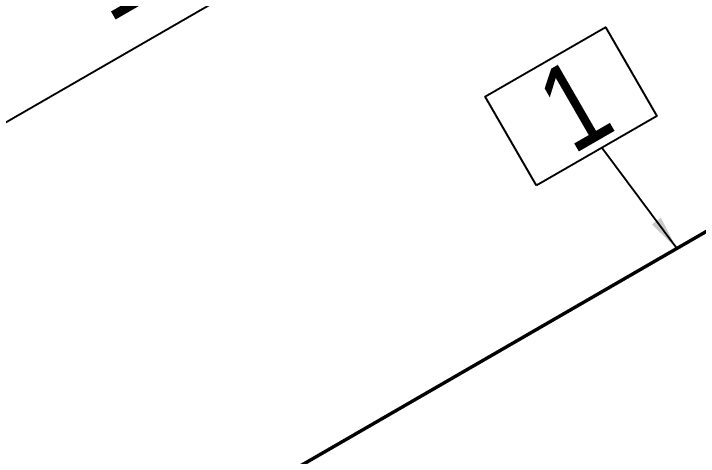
# Model space of a CAD drawing. Header units: millimetres. Extents: x 0 to 594, y 0 to 420.
# Drawn here: x 175.73 to 195.72, y 175.78 to 188.71 of the extents above; entities that cross this region are included whole.
import ezdxf
from ezdxf import colors
from ezdxf.entities.mleader import LeaderData, LeaderLine
from ezdxf.enums import TextEntityAlignment as Align
from ezdxf.math import Vec2, Vec3

# ---------------------------------------------------------------- set-up
doc = ezdxf.new("R2010")
doc.units = ezdxf.units.MM
doc.header["$LTSCALE"] = 0.25
doc.layers.add('주석', color=7, linetype='Continuous')
doc.layers.add('치수', color=1, linetype='Continuous')
doc.layers.add('파이프 작은 보어', color=30, linetype='Continuous', lineweight=50)
doc.styles.add('AdskIsoAnnotation', font='arial.ttf', dxfattribs={"width": 0.8, "height": 1})
doc.styles.add('AdskIsoMetric', font='arial.ttf', dxfattribs={"width": 0.8, "height": 2.5})
doc.styles.add('AdskIsoMetric-30', font='arial.ttf', dxfattribs={"width": 0.8, "height": 2.5})
doc.styles.get("Standard").update_dxf_attribs({"font": 'arial.ttf'})
doc.dimstyles.new('AdskIsoMetric', dxfattribs={"dimtxt": 2.5, "dimasz": 2.5, "dimexe": 1, "dimexo": 2, "dimgap": 0.8, "dimtad": 1, "dimdec": 0, "dimrnd": 1, "dimzin": 0, "dimdsep": 46, "dimtxsty": 'AdskIsoMetric', "dimcen": 0, "dimclrt": 7, "dimadec": 0, "dimazin": 0, "dimtfac": 1, "dimtdec": 0, "dimtmove": 1, "dimatfit": 3, "dimfxl": 0, "dimfrac": 2, "dimtolj": 1, "dimtzin": 0, "dimarcsym": 0})

# ---------------------------------------------------------------- blocks, each defined once
blk = doc.blocks.new('*D85')
at = {"layer": 'Defpoints', "color": 0}
for p in [(204.426546744119, 202.2379925491019), (217.4169278016717, 194.7379925504636), (175.5788973775373, 170.5827944071495)]:
    blk.add_point(p, dxfattribs=at)
at = {"layer": '치수', "color": 0, "lineweight": -2}
for p, q in [((164.7535798290966, 179.3327944063923), (202.2614832350069, 200.9879925484973)), ((173.5788973776176, 171.7374949452028), (161.5885163200247, 178.6601446748144))]:
    blk.add_line(p, q, dxfattribs=at)
at = {"layer": '치수', "color": 0}
for points in [[(202.0531499015728, 201.3488364666827), (202.469816568441, 200.627148630312), (204.426546744119, 202.2379925491019)], [(164.5452464956625, 179.6936383245776), (164.9619131625307, 178.9719504882069), (162.5885163199845, 178.0827944057877)]]:
    blk.add_solid(points, dxfattribs=at)
at = {"layer": '치수', "color": 7, "insert": (181.2625485262945, 191.4565350198311), "char_height": 2.5, "attachment_point": 5, "rotation": 30.000000015998513, "style": 'AdskIsoMetric-30'}
blk.add_mtext('\\A1;12221', dxfattribs=at)
blk = doc.blocks.new('AnnoRect')
at = {"color": 0, "linetype": 'ByBlock', "lineweight": -2}
blk.add_wipeout([(-0.8095147142857141, -0.5999939999999999), (-0.8095147142857141, 0.5999939999999997), (0.8095147142857136, 0.5999939999999997), (0.8095147142857136, -0.5999939999999997)], dxfattribs=at)
blk.add_lwpolyline([(-0.8095147142857141, -0.5999939999999999), (-0.8095147142857141, 0.5999940000000001), (0.8095147142857141, 0.5999940000000004), (0.8095147142857141, -0.5999939999999997)], close=True, dxfattribs=at)
at = {"color": 0, "linetype": 'ByBlock', "lineweight": -2, "style": 'AdskIsoAnnotation', "width": 0.8}
blk.add_attdef('XX', text='', height=1, dxfattribs=at).set_placement((0, 0), align=Align.MIDDLE_CENTER)

msp = doc.modelspace()

# ---------------------------------------------------------------- linework, layer by layer
at = {"layer": '파이프 작은 보어'}
for points in [[(191.0623336341241, 179.5221605036347), (201.9334915443106, 185.7986264535316)], [(180.1911757248811, 173.2456945542826), (191.0623336341241, 179.5221605036347)]]:
    msp.add_lwpolyline(points, dxfattribs=at)

# ---------------------------------------------------------------- dimensions: what is measured, and where the dimension line sits
at = {"layer": '치수'}
dim = msp.add_linear_dim(base=(204.426546744119, 202.2379925491019), p1=(175.5788973775373, 170.5827944071495), p2=(217.4169278016717, 194.7379925504637), angle=30.00000001599851, text='12221', dimstyle='AdskIsoMetric', override={"dimtad": 0, "dimlfac": 252.9654431605854, "dimtxsty": 'AdskIsoMetric-30', "dimse1": 0, "dimse2": 1, "dimsd1": 0, "dimsd2": 0, "dimtmove": 1}, dxfattribs=at)
dim.commit()
dim.dimension.update_dxf_attribs({"geometry": '*D85', "text_midpoint": (181.2625485262945, 191.4565350198311), "dimtype": 160})

# ---------------------------------------------------------------- leaders
at = {"layer": '주석'}
ml = msp.add_multileader_mtext('Standard', dxfattribs=at)
ml.set_content('')
ml.set_leader_properties()
ml.build(insert=Vec2(0, 0))
ml.multileader.update_dxf_attribs({"dogleg_length": 0, "arrow_head_size": 0})
ctx = ml.context
ctx.base_point, ctx.arrow_head_size = Vec3(192.9011099489916, 184.7882225846151), 0
notes = []
notes.append((ctx, [(0, (1, 1, 0), (192.9011099489916, 184.7882225846151), (-1, 0), 0, [(0, [(195.0885193831013, 181.8466799311131)], 0, [])])]))
ctx.mtext, ml.multileader.dxf.content_type = None, 0
for ctx, leaders in notes:
    for number, flags, end, landing, length, lines in leaders:
        leader = LeaderData()
        leader.index, (leader.has_last_leader_line, leader.has_dogleg_vector, leader.attachment_direction) = number, flags
        leader.last_leader_point, leader.dogleg_vector, leader.dogleg_length = Vec3(end), Vec3(landing), length
        for number, points, colour, breaks in lines:
            line = LeaderLine()
            line.index, line.vertices, line.color, line.breaks = number, Vec3.list(points), colors.encode_raw_color(colour), breaks
            leader.lines.append(line)
        ctx.leaders.append(leader)

# ---------------------------------------------------------------- next in the draw order: block references
ref = msp.add_blockref('AnnoRect', (192.0000000000001, 186.0000000000001), dxfattribs=dict(at, xscale=2.5, yscale=2.5, zscale=2.5, rotation=30.00000001599852))
ref.add_attrib('XX_001', '1', (192.0450879621087, 184.5767484700241), dxfattribs={"layer": '0', "color": 0, "linetype": 'ByBlock', "lineweight": -2, "height": 2.5, "rotation": 30.00000001599853, "style": 'AdskIsoAnnotation', "width": 0.8})

doc.saveas('drawing.dxf')
